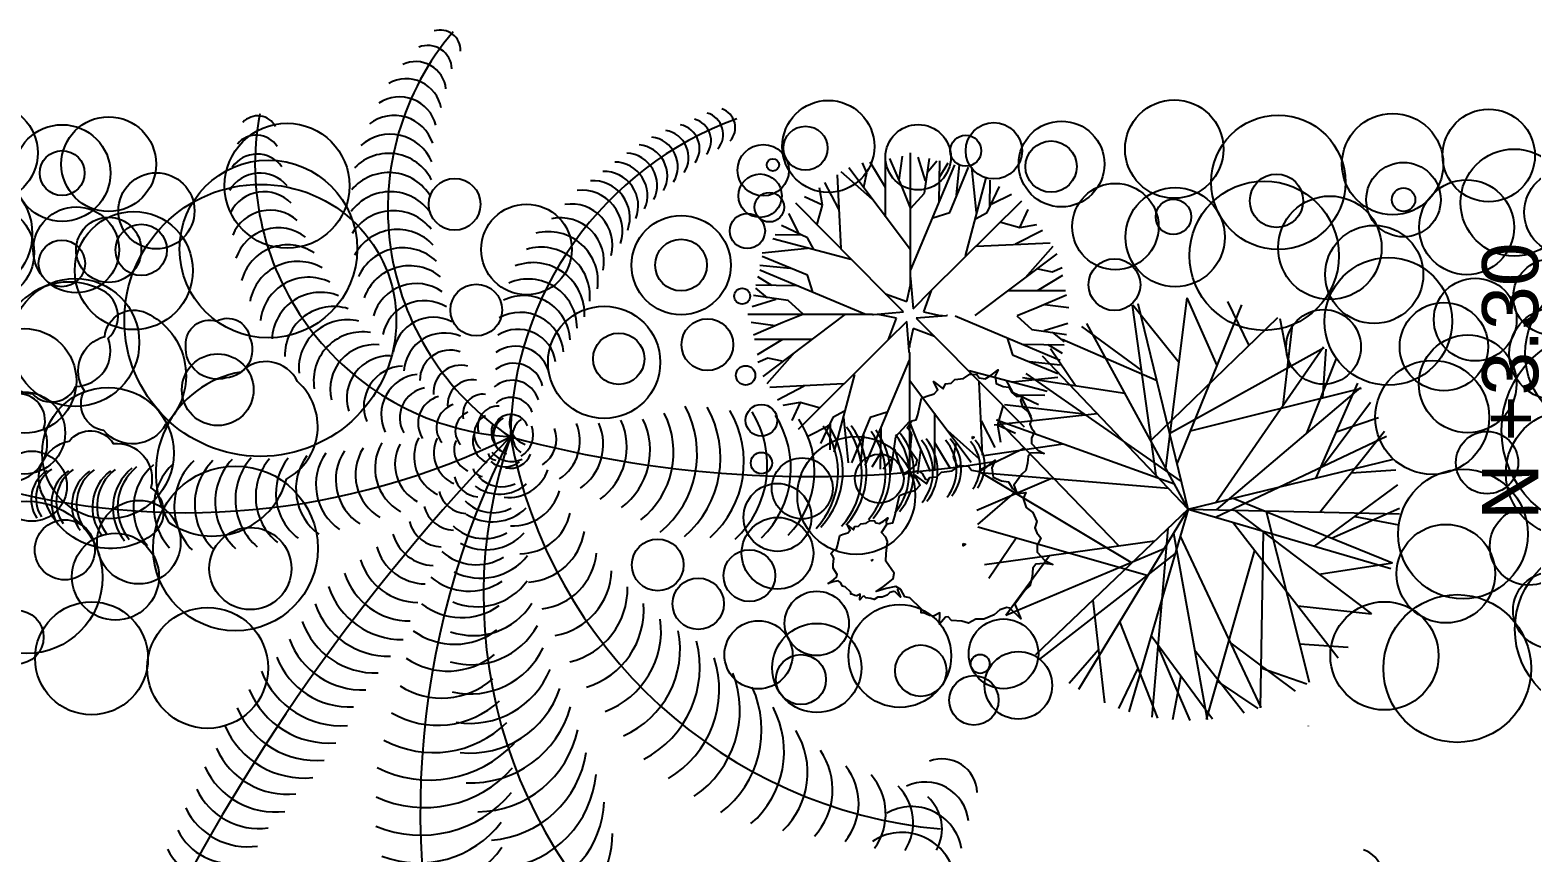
# Model space of a CAD drawing. Header units: inches. Extents: x 0 to 2330, y 0 to 1444.
# Drawn here: x 952.57 to 991.3, y 415.53 to 436.74 of the extents above; entities that cross this region are included whole.
import ezdxf

# ---------------------------------------------------------------- set-up
doc = ezdxf.new("R2010")
doc.units = ezdxf.units.IN
doc.header["$MEASUREMENT"] = 0
doc.layers.add('Plants', color=92, linetype='Continuous')
doc.styles.add('ARCHI', font='arial.ttf')

# ---------------------------------------------------------------- blocks, each defined once
blk = doc.blocks.new('18')
at = {"layer": 'Plants'}
for p, q in [((5969.63, 13083.03), (5968.07, 13086.62)), ((5976.28, 13077.76), (5970.76, 13086.88)), ((5976.28, 13067.23), (5976.28, 13087.84)), ((5982.37, 13077.61), (5977.84, 13088.14)), ((5981.23, 13080.4), (5982.37, 13088.95)), ((5985.27, 13043.75), (5985.27, 13090.16)), ((5990.62, 13080.12), (5987.99, 13088.61)), ((5990.22, 13075.73), (5991.99, 13088.18)), ((5991.18, 13083.09), (5994.62, 13087.33)), ((5995.48, 13072.76), (5995.74, 13087.33)), ((5995.59, 13081.53), (5998.67, 13086.63)), ((5971.61, 13073.46), (5960.43, 13083.43)), ((5985.2, 13055.44), (5963.12, 13084.8)), ((5968.5, 13077.86), (5969.63, 13083.03)), ((5985.36, 13048.28), (6001.15, 13085.92)), ((5999.33, 13068.8), (6006.01, 13085.07)), ((6001.71, 13075.02), (6002.83, 13085.92)), ((6008.9, 13068.8), (6007.23, 13085.07)), ((5959.58, 13069.97), (5954.63, 13079.53)), ((5960.43, 13055.99), (5959.16, 13082.32)), ((6004.9, 13053.37), (6012.34, 13081.25)), ((6013.61, 13070.78), (6013.76, 13080.4)), ((5953.78, 13071.48), (5952.65, 13077.61)), ((5985.2, 13070.52), (5982.37, 13077.61)), ((5985.36, 13070.35), (5990.22, 13075.73)), ((6012.65, 13068.8), (6017.05, 13078.14)), ((6014.32, 13071.91), (6021.36, 13075.45)), ((5976.28, 13039.79), (5944.16, 13072.19)), ((5947.27, 13074.42), (5947.27, 13074.42)), ((5953.78, 13071.48), (5947.27, 13074.42)), ((5992.7, 13040.92), (6025.1, 13073.04)), ((5945.29, 13061.41), (5941.75, 13068.45)), ((5951.8, 13064.7), (5953.78, 13071.48)), ((5993.26, 13066.96), (5999.33, 13068.8)), ((6008.5, 13066.53), (6012.65, 13068.8)), ((6024.39, 13063.42), (6027.33, 13069.93)), ((6027.33, 13069.93), (6027.33, 13069.93)), ((5948.4, 13059.74), (5939.07, 13064.14)), ((6017.61, 13065.4), (6024.39, 13063.42)), ((6024.39, 13063.42), (6030.52, 13064.55)), ((5946.42, 13060.7), (5936.8, 13060.85)), ((6022.87, 13057.62), (6032.44, 13062.57)), ((5963.83, 13051.99), (5935.95, 13059.44)), ((5950.67, 13055.59), (5948.4, 13059.74)), ((6008.9, 13056.77), (6035.23, 13058.04)), ((6026.37, 13045.59), (6036.34, 13056.77)), ((5948.4, 13055.99), (5932.13, 13054.32)), ((5948.4, 13046.42), (5932.13, 13053.11)), ((6008.34, 13032.01), (6037.71, 13054.08)), ((5942.18, 13048.8), (5931.28, 13049.92)), ((6035.94, 13047.57), (6039.53, 13049.13)), ((5935.67, 13042.68), (5930.57, 13045.77)), ((5968.92, 13032.45), (5931.28, 13048.25)), ((5950.24, 13040.35), (5948.4, 13046.42)), ((6030.67, 13040.92), (6039.78, 13046.44)), ((6030.77, 13048.7), (6035.94, 13047.57)), ((5944.44, 13042.58), (5929.87, 13042.83)), ((5934.11, 13038.27), (5929.87, 13041.72)), ((5983.92, 13037.01), (5985.19, 13042.95)), ((5985.29, 13045.21), (5986.17, 13034.41)), ((5941.47, 13037.31), (5929.02, 13039.08)), ((5976.28, 13039.79), (5983.92, 13037.01)), ((5982.79, 13033.26), (5976.28, 13039.79)), ((5986.17, 13034.41), (5992.7, 13040.92)), ((5992.7, 13040.92), (5989.91, 13033.28)), ((6020.14, 13040.92), (6040.75, 13040.92)), ((6030.52, 13034.84), (6041.05, 13039.36)), ((6076.67, 12977.31), (6084.29, 13038.33)), ((6095.01, 13014.06), (6084.32, 13038.33)), ((5937.08, 13037.72), (5928.59, 13035.08)), ((5946.85, 13032.45), (5941.47, 13037.31)), ((6023.43, 13032.01), (6030.52, 13034.84)), ((6033.3, 13035.97), (6041.86, 13034.84)), ((6073.16, 12974.75), (6064.74, 13035.66)), ((6081.38, 13014.99), (6064.77, 13035.67)), ((6084.64, 12962.73), (6066.78, 13036.19)), ((6080.71, 12978.88), (6103.87, 13035.84)), ((6106.44, 13021.3), (6098.78, 13037)), ((5971.68, 13032.37), (5927.04, 13032.37)), ((5961.77, 13032.29), (5932.4, 13010.21)), ((5946.68, 13032.29), (5939.59, 13029.46)), ((5971.99, 13032.38), (5982.79, 13033.26)), ((5980.19, 13031.01), (5974.25, 13032.28)), ((5977.41, 13023.37), (5980.19, 13031.01)), ((5998.12, 13031.91), (5987.32, 13031.03)), ((5987.32, 13031.03), (5993.83, 13024.5)), ((5989.91, 13033.28), (5995.86, 13032.01)), ((6001.19, 13031.84), (6038.83, 13016.05)), ((6023.26, 13031.84), (6028.64, 13026.98)), ((6071.42, 12987.39), (6116.68, 13031.21)), ((6120.86, 13013.66), (6117.52, 13030.81)), ((5936.81, 13028.33), (5928.25, 13029.46)), ((5939.59, 13029.46), (5929.06, 13024.93)), ((5983.94, 13029.88), (5977.41, 13023.37)), ((5984.82, 13019.09), (5983.94, 13029.88)), ((5986.19, 13027.29), (5984.92, 13021.34)), ((5993.83, 13024.5), (5986.19, 13027.29)), ((6028.64, 13026.98), (6041.09, 13025.21)), ((6033.03, 13026.58), (6041.52, 13029.21)), ((6067.96, 13012.37), (6046.56, 13028.04)), ((6084.64, 12962.73), (6048.37, 13029.06)), ((6118.64, 12999.92), (6121.97, 13028.47)), ((5949.97, 13023.37), (5929.36, 13023.37)), ((5939.44, 13023.37), (5930.33, 13017.85)), ((5977.41, 13023.37), (5945.01, 12991.25)), ((5993.83, 13024.5), (6025.95, 12992.1)), ((6019.87, 13023.94), (6021.7, 13017.87)), ((6036, 13026.02), (6040.24, 13022.58)), ((6073.5, 13008.55), (6039.54, 13023.41)), ((6025.67, 13021.72), (6040.24, 13021.46)), ((6034.44, 13021.62), (6039.53, 13018.53)), ((6044.28, 13006.8), (6035.34, 13020.05)), ((6078.25, 12989.97), (6133.31, 13020.58)), ((6094.49, 12965.13), (6133.09, 13020.76)), ((6132.8, 13002.55), (6134.01, 13019.98)), ((5934.17, 13016.72), (5930.58, 13015.17)), ((5943.74, 13018.7), (5933.77, 13007.52)), ((5939.34, 13015.59), (5934.17, 13016.72)), ((5984.75, 13016.01), (5968.95, 12978.37)), ((5984.83, 13018.77), (5984.83, 12974.13)), ((6021.7, 13017.87), (6037.98, 13011.19)), ((6027.93, 13015.49), (6038.83, 13014.38)), ((6084.64, 12962.73), (6032.44, 13017.42)), ((6127.1, 12989.85), (6137.72, 13016.56)), ((6006.28, 13012.3), (6034.16, 13004.86)), ((5965.21, 13010.92), (5957.77, 12983.04)), ((5984.91, 13008.86), (6006.99, 12979.49)), ((6009.68, 13008.3), (6010.95, 12981.97)), ((6019.44, 13008.71), (6021.7, 13004.55)), ((6021.7, 13008.3), (6037.98, 13009.97)), ((6062.02, 13004.11), (6025.37, 13009.67)), ((6082.24, 12972.58), (6026.61, 13011.19)), ((6130.46, 12973.87), (6145.31, 13007.83)), ((5961.21, 13007.52), (5934.88, 13006.25)), ((5947.24, 13006.68), (5937.67, 13001.72)), ((6021.7, 13004.55), (6031.04, 13000.15)), ((6085.52, 12990.69), (6146.62, 13006.01)), ((6094.77, 12962.49), (6146.46, 13006.24)), ((5945.72, 13000.87), (5939.59, 12999.74)), ((5945.72, 13000.87), (5942.78, 12994.36)), ((5952.5, 12998.89), (5945.72, 13000.87)), ((6023.69, 13003.59), (6033.31, 13003.44)), ((6024.82, 13002.88), (6028.36, 12995.85)), ((6132.68, 12977.94), (6149.84, 13000.99)), ((5961.61, 12997.76), (5957.46, 12995.5)), ((5976.85, 12997.34), (5970.78, 12995.5)), ((5993.83, 12997.06), (5993.83, 12976.46)), ((6052.08, 12996.84), (6015.24, 12992.73)), ((6018.31, 12999.59), (6016.33, 12992.81)), ((6047.45, 12996.73), (6018.9, 13000.07)), ((5942.78, 12994.36), (5942.78, 12994.36)), ((5957.46, 12995.5), (5953.06, 12986.16)), ((5956.5, 12993.52), (5956.35, 12983.89)), ((5961.21, 12995.5), (5962.88, 12979.22)), ((5970.78, 12995.5), (5964.09, 12979.22)), ((5984.75, 12993.94), (5979.89, 12988.56)), ((5984.91, 12993.77), (5987.74, 12986.68)), ((6010.53, 12994.33), (6015.48, 12984.76)), ((6079.77, 12971.63), (6016.04, 12994.52)), ((6059.98, 12949.51), (6016.16, 12994.77)), ((6016.33, 12992.81), (6017.46, 12986.68)), ((6016.33, 12992.81), (6022.84, 12989.87)), ((6137.65, 12990.3), (6152.76, 12995.52)), ((5955.79, 12992.38), (5948.75, 12988.85)), ((5968.4, 12989.27), (5967.28, 12978.37)), ((5974.63, 12991.53), (5974.37, 12976.96)), ((5998.5, 12990.83), (6009.68, 12980.86)), ((6022.84, 12989.87), (6022.84, 12989.87)), ((6131.78, 12961.63), (6154.92, 12990.58)), ((5979.89, 12988.56), (5978.12, 12976.11)), ((5987.74, 12986.68), (5992.27, 12976.15)), ((5993.83, 12986.53), (5999.35, 12977.42)), ((6001.61, 12986.43), (6000.48, 12981.27)), ((6039.91, 12985.95), (6011.48, 12981.78)), ((6094.37, 12959.88), (6155.62, 12988.75)), ((5974.52, 12982.76), (5971.44, 12977.67)), ((5979.49, 12984.18), (5982.12, 12975.69)), ((5988.88, 12983.9), (5987.74, 12975.34)), ((6026.07, 12984.54), (6010.37, 12976.87)), ((5978.93, 12981.2), (5975.49, 12976.96)), ((6000.48, 12981.27), (6002.04, 12977.67)), ((6084.64, 12962.73), (6158.1, 12980.59)), ((6077.64, 12970.07), (6010.15, 12975.68)), ((6064.24, 12943.58), (6010.2, 12975.96)), ((6142.98, 12975.64), (6158.92, 12976.77)), ((6035.43, 12973.58), (6009.04, 12962.2)), ((6129.89, 12949.47), (6159.73, 12971.45)), ((6022.42, 12968.64), (6009.24, 12957.17)), ((6100.78, 12966.66), (6157.75, 12943.5)), ((6084.64, 12962.73), (6029.95, 12910.53)), ((6084.64, 12962.73), (6045.32, 12898.16)), ((6084.64, 12962.73), (6063.38, 12890.18)), ((6084.64, 12962.73), (6160.22, 12960.97)), ((6084.64, 12962.73), (6157.19, 12941.47)), ((6135.96, 12952.35), (6160.24, 12963.05)), ((6101.25, 12962.34), (6150.28, 12925.23)), ((6112.6, 12961.85), (6127.92, 12900.75)), ((6144.33, 12960.1), (6160.02, 12957.06)), ((6069.9, 12938.95), (6009.32, 12956.24)), ((6077.3, 12955.73), (6071.68, 12888.25)), ((6100.58, 12958.06), (6138.34, 12909.52)), ((6023.01, 12952.33), (6013.25, 12937.84)), ((6079.36, 12954.07), (6091.4, 12887.43)), ((6081.79, 12953), (6110.66, 12891.75)), ((6111.42, 12954.65), (6110.4, 12891.66)), ((6072.62, 12951.26), (6011.7, 12942.83)), ((6076, 12948.54), (6019.34, 12924.63)), ((6108.41, 12947.99), (6091.13, 12887.41)), ((6035, 12946.05), (6019.32, 12924.66)), ((6079.96, 12946.79), (6031.42, 12909.03)), ((6131.53, 12939.42), (6157.74, 12943.47)), ((6050.53, 12930.17), (6054.64, 12893.34)), ((6123.9, 12928.08), (6150.27, 12925.2)), ((6060.11, 12922.45), (6073.62, 12887.94)), ((6071.37, 12917.48), (6093.35, 12887.63)), ((6099.85, 12914.69), (6122.9, 12897.53)), ((6124.45, 12914.56), (6141.88, 12913.35)), ((6052.51, 12912.35), (6042.03, 12900.28)), ((6073.79, 12913.52), (6085.17, 12887.13)), ((6086.89, 12912.39), (6104.72, 12889.85)), ((6066.65, 12905.75), (6059.65, 12891.38)), ((6082.01, 12903.04), (6078.97, 12887.34)), ((6110.63, 12905.9), (6127.15, 12900.22)), ((6095.04, 12901.11), (6109.53, 12891.35)), ((6127.59, 12885.15), (6127.59, 12885.07))]:
    blk.add_line(p, q, dxfattribs=at)
for points in [[(5659.76, 13023.18, 0.520567), (5670.94, 13003.9, 0.520567), (5686.49, 13006.58, 0.520567), (5698.04, 13023.83, 0.520567), (5696.22, 13040.83, 0.520567)], [(5718.64, 12992.97, -0.520567), (5696.46, 12990.81, -0.520567), (5689.56, 13005, -0.520567), (5696.84, 13024.44, -0.520567), (5711.71, 13032.88, -0.520567)], [(5740.28, 13009.62, -0.520567), (5725.82, 13021.3, -0.520567), (5736.9, 13030.01, -0.520567), (5748.71, 13024.15, -0.520567)], [(5719.75, 12957.97, 0.520567), (5761.89, 12973.46, 0.520567), (5765.87, 13008.32, 0.520567), (5745.58, 13011.75, 0.520567)], [(5663.67, 12972.55, 0.520567), (5675.09, 12991.69, 0.520567), (5665.19, 13003.98, 0.520567), (5644.5, 13005.7, 0.520567), (5630.53, 12995.85, 0.520567)], [(5675.24, 12966.61, -0.520567), (5684.12, 12987.05, -0.520567), (5699.88, 12986.19, -0.520567), (5713.34, 12970.38, -0.520567), (5713.49, 12953.29, -0.520567)]]:
    blk.add_lwpolyline(points, format="xyb", close=True, dxfattribs=at)
for points in [[(5991.9, 12973.17), (5990.7, 12973.36), (5989.57, 12975.47), (5988.12, 12976.4), (5985.34, 12975.82), (5982.45, 12974.92), (5984.56, 12976.35), (5987.33, 12978.54), (5987.65, 12980.18), (5985.29, 12983.62), (5985.39, 12985.77), (5985.7, 12989.25), (5985.25, 12990.5), (5984.02, 12991.84), (5985.67, 12994.3), (5987.22, 12994.6), (5987.88, 12996.5), (5989.18, 13002.37), (5991.06, 13003.17), (5993.73, 13003.9), (5995.06, 13005.41), (5993.48, 13008.31), (5996.95, 13005.75), (5997.82, 13007.59), (5999.83, 13007.79), (6001.15, 13009.07), (6004.27, 13009.46), (6006.48, 13010.98), (6008.93, 13010.84), (6009.83, 13009.7), (6011.95, 13009.3), (6014.16, 13010.59), (6016.6, 13012.52), (6015.61, 13010.35), (6015.96, 13007.63), (6018.42, 13006.57), (6020.42, 13006.31), (6021.55, 13004.44), (6023.23, 13003), (6025.34, 13003.28), (6024.57, 13001.52), (6025.48, 12999.01), (6027.38, 12997.51), (6028.51, 12994.95), (6027.96, 12993.13), (6028.53, 12991.73), (6029.65, 12990.31), (6028.55, 12988.06), (6028.56, 12986.23), (6030.81, 12983.85), (6033.04, 12982.61), (6030.48, 12982.9), (6028.25, 12982.75), (6027.37, 12981.59), (6027.16, 12979.12), (6026.51, 12976.53), (6025.07, 12975.17), (6022.21, 12971.28), (6023.21, 12968.79)], [(5981.03, 12934.38), (5980.6, 12933.81), (5981.66, 12931.18), (5979.7, 12933.09), (5979.15, 12933.23), (5977.9, 12932.82), (5976.93, 12931.91), (5975.06, 12931.15), (5973.6, 12931.15), (5972.28, 12930.4), (5971.09, 12930.76), (5969.29, 12930.91), (5968.66, 12931.57), (5968.17, 12931.47), (5967.13, 12930.22), (5967.19, 12932.28), (5966.01, 12931.64), (5965.32, 12931.81), (5964.27, 12932.28), (5963.85, 12932.24), (5963.85, 12932.96), (5961.82, 12934.96), (5960.91, 12935.11), (5960.21, 12936.42), (5959.3, 12937), (5957.56, 12936.64), (5955.76, 12936.08), (5957.07, 12936.97), (5958.8, 12938.34), (5959.01, 12939.37), (5957.53, 12941.52), (5957.59, 12942.86), (5957.79, 12945.03), (5957.5, 12945.82), (5956.73, 12946.65), (5957.77, 12948.19), (5958.74, 12948.38), (5959.15, 12949.57), (5959.96, 12953.24), (5961.14, 12953.74), (5962.81, 12954.19), (5963.64, 12955.13), (5962.65, 12956.95), (5964.82, 12955.34), (5965.37, 12956.5), (5966.62, 12956.62), (5967.45, 12957.42), (5969.39, 12957.66), (5970.78, 12958.61), (5972.31, 12958.53), (5972.87, 12957.82), (5974.19, 12957.57), (5975.58, 12958.37), (5977.1, 12959.58), (5976.48, 12958.22), (5976.65, 12956.93)]]:
    blk.add_lwpolyline(points, dxfattribs=at)
for points in [[(6007.41, 12988.64), (6008.07, 12988.48), (6007.41, 12987.96)], [(5986.69, 12974.96), (5991.03, 12971.76), (5992.12, 12974.07), (5994.63, 12974.31), (5996.29, 12975.91), (6000.18, 12976.4), (6002.95, 12978.3), (6006.01, 12978.12), (6007.13, 12976.7), (6009.78, 12976.2), (6012.55, 12977.81), (6015.59, 12980.22), (6014.36, 12977.52), (6014.8, 12974.11), (6017.87, 12972.79), (6020.37, 12972.47), (6021.78, 12970.12), (6023.88, 12968.32), (6026.52, 12968.68), (6025.56, 12966.48), (6026.69, 12963.33), (6029.07, 12961.47), (6030.48, 12958.26), (6029.8, 12955.99), (6030.51, 12954.24), (6031.91, 12952.47), (6030.54, 12949.65), (6030.55, 12947.36), (6033.35, 12944.38), (6036.14, 12942.84), (6032.94, 12943.19), (6030.16, 12943.01), (6029.06, 12941.57), (6028.8, 12938.48), (6027.99, 12935.24), (6026.19, 12933.53), (6022.6, 12928.68), (6024.72, 12923.44), (6020.8, 12927.26), (6019.69, 12927.53), (6017.19, 12926.71), (6015.25, 12924.89), (6011.51, 12923.37), (6008.59, 12923.37), (6005.95, 12921.86), (6003.58, 12922.58), (5999.97, 12922.89), (5998.71, 12924.2), (5997.73, 12924.01), (5995.66, 12921.51), (5995.77, 12925.64), (5993.42, 12924.35), (5992.02, 12924.69), (5989.93, 12925.63), (5989.1, 12925.55), (5989.09, 12926.98), (5985.03, 12930.98), (5983.22, 12931.28), (5981.81, 12933.91), (5979.99, 12935.07), (5976.52, 12934.35), (5972.91, 12933.22), (5975.54, 12935.01), (5979, 12937.75), (5979.41, 12939.8), (5976.46, 12944.1), (5976.58, 12946.79), (5976.97, 12951.13), (5976.4, 12952.7), (5974.86, 12954.37), (5976.93, 12957.44), (5978.88, 12957.83), (5979.69, 12960.21), (5981.32, 12967.54), (5983.67, 12968.54), (5987.01, 12969.45), (5988.66, 12971.33)], [(6004.1, 12950.38), (6004.94, 12950.18), (6004.11, 12949.52)], [(5971.35, 12944.66), (5971.77, 12944.55), (5971.36, 12944.23)]]:
    blk.add_lwpolyline(points, close=True, dxfattribs=at)
for centre, radius in [((5655.41, 13090.17), 17.46), ((5955.84, 13092.47), 16.48), ((6079.66, 13091.52), 17.61), ((6192.2, 13089.25), 16.55), ((5698.25, 13086.13), 16.96), ((6116.88, 13079.62), 24.03), ((6157.82, 13086.16), 18.13), ((5681.59, 13082.95), 17.3), ((5762.1, 13078.39), 22.35), ((5947.66, 13091.84), 7.86), ((5987.99, 13088.61), 11.71), ((6015.09, 13090.91), 10.07), ((6039.32, 13086.18), 15.34), ((6005.02, 13090.91), 5.55), ((6035.55, 13085.24), 9.18), ((5681.59, 13082.95), 8.03), ((5932.53, 13083.96), 9.19), ((6201.31, 13072.38), 19.17), ((5755.42, 13055.77), 31.79), ((5935.99, 13085.85), 2.2), ((6161.71, 13073.42), 13.32), ((5649.17, 13061.2), 21.74), ((5715.33, 13069.44), 13.62), ((6220.16, 13068.9), 15.23), ((5822.08, 13071.76), 9.26), ((5931.4, 13074.84), 7.77), ((6058.58, 13063.8), 15.46), ((6111.85, 13053.38), 26.72), ((6116.25, 13073.03), 9.55), ((6184.3, 13063.55), 16.97), ((5752.53, 13030.23), 48.66), ((5934.73, 13070.73), 5.29), ((6079.97, 13060.04), 17.76), ((6161.71, 13073.42), 4.2), ((5654.15, 13054.53), 17.44), ((5847.81, 13055.61), 16.21), ((6079.35, 13067.27), 6.34), ((6135.35, 13056.21), 18.52), ((5686.6, 13055.45), 15.37), ((5707.25, 13048.05), 21.13), ((5926.87, 13062.23), 6.3), ((5698.25, 13055.45), 11.66), ((5709.91, 13055.45), 9.21), ((5903.13, 13050.01), 17.76), ((6151.22, 13046.66), 17.56), ((5681.49, 13050.62), 8.33), ((5903.13, 13050.01), 9.26), ((6058.26, 13043.01), 9.26), ((6156.29, 13029.85), 22.84), ((6214.57, 13038.65), 13.57), ((6187.37, 13030.53), 14.81), ((6232.67, 13018.32), 27.41), ((5686.31, 13022.34), 22.9), ((5829.81, 13033.91), 9.26), ((5924.98, 13038.92), 2.83), ((5875.58, 13015.23), 20.08), ((6133.09, 13020.76), 13.37), ((6176.17, 13020.84), 15.8), ((6216.12, 13018.32), 16.55), ((5912.56, 13021.54), 9.26), ((5668, 13008.59), 18.69), ((6232.67, 12990.9), 35.85), ((5880.8, 13016.5), 9.19), ((6184.68, 13007.53), 17.48), ((5737.27, 13005.42), 12.83), ((6171.98, 12995.52), 20.39), ((5926.24, 13010.57), 3.46), ((5668, 12989.91), 14.68), ((5698.02, 12982.72), 23.54), ((5931.9, 12994.51), 5.66), ((6220.97, 12975.48), 22.65), ((6191.62, 12979.35), 11.15), ((5965.85, 12967.56), 21.1), ((5670.76, 12970.91), 12.55), ((5931.9, 12979.2), 3.82), ((5974.09, 12973.63), 8.75), ((5743.62, 12948.65), 29.47), ((5946.48, 12970.11), 10.91), ((6183.01, 12953.79), 23.22), ((5937.64, 12959.74), 12.14), ((5668.79, 12938.27), 27.26), ((5709.05, 12950.89), 14.94), ((6206.54, 12949.43), 13.94), ((5937.64, 12946.9), 12.84), ((5682.56, 12948.13), 10.76), ((5748.97, 12941.44), 14.7), ((6176.87, 12939.61), 17.63), ((5700.67, 12938.53), 15.56), ((5894.77, 12942.74), 9.26), ((5927.59, 12938.9), 9.26), ((6231.8, 12919.78), 30.21), ((6214.6, 12926.49), 13.66), ((5909.27, 12928.85), 9.19), ((5951.7, 12921.82), 11.52), ((5692.11, 12909.32), 20.21), ((6154.89, 12910.22), 19.37), ((6180.93, 12905.68), 26.43), ((5665.35, 12916.91), 9.6), ((5733.66, 12905.89), 21.63), ((5981.4, 12910.16), 18.38), ((5930.84, 12910.58), 12.18), ((5951.7, 12905.87), 15.95), ((6018.54, 12910.93), 12.47), ((5988.93, 12904.9), 9.19), ((5946.05, 12901.73), 8.95), ((6010.2, 12907.32), 3.38), ((6023.86, 12899.65), 12.09), ((6007.93, 12894.3), 8.84)]:
    blk.add_circle(centre, radius, dxfattribs=at)
for centre, radius, start, end in [((6403.57, 13145.14), 8.7, 2.1115, 111.3723), ((6399.31, 13137.18), 10.88, 6.1531, 115.4139), ((6395.9, 13129.22), 12.69, 10.1948, 119.4556), ((6393.51, 13122.02), 13.42, 14.2365, 123.4973), ((5895.84, 13070.09), 97.67, 139.5669, 236.5663), ((5816.95, 13126.86), 7.25, 358.0698, 107.3306), ((5812.42, 13119.9), 8.7, 2.1115, 111.3723), ((6506.6, 13124.44), 7.09, 317.6963, 71.0431), ((5808.16, 13111.94), 10.88, 6.1531, 115.4139), ((5804.75, 13103.98), 12.69, 10.1948, 119.4556), ((5802.36, 13096.78), 13.42, 14.2365, 123.4973), ((5915.45, 13099.2), 7.09, 317.6963, 71.0431), ((5751.6, 13096.16), 7.25, 27.8369, 137.0977), ((5848.28, 13086.05), 97.67, 169.334, 266.3334), ((5800.45, 13089.07), 14.51, 18.2781, 127.5389), ((5964.91, 12986.79), 122.9, 109.8929, 179.1654), ((5906, 13094.56), 7.88, 322.2418, 75.5886), ((5910.2, 13096.76), 8.01, 319.969, 73.3158), ((5895.97, 13088.52), 9.85, 326.7872, 80.134), ((5901.08, 13091.75), 8.67, 324.5145, 77.8613), ((5751.12, 13087.87), 8.7, 31.8786, 141.1394), ((5799.1, 13080.87), 15.96, 22.3198, 131.5806), ((5891.31, 13085.24), 10.67, 329.06, 82.4067), ((5887.13, 13082), 11.08, 331.3327, 84.6795), ((5751.38, 13078.85), 10.88, 35.9202, 145.181), ((5798.47, 13072.94), 17.05, 26.3615, 135.6223), ((5879.21, 13075), 11.9, 335.8781, 89.2249), ((5883.1, 13078.59), 11.49, 333.6054, 86.9522), ((5752.37, 13070.24), 12.69, 39.9619, 149.2227), ((5798.5, 13065.71), 17.41, 30.4031, 139.6639), ((5875.48, 13071.25), 12.31, 338.1509, 91.4977), ((5871.56, 13066.98), 13.23, 340.4236, 93.7704), ((5753.87, 13062.81), 13.42, 44.0036, 153.2644), ((5799.05, 13058.86), 17.41, 34.4448, 143.7056), ((5867.46, 13062.12), 14.71, 342.6963, 96.0431), ((5863.83, 13057.17), 14.71, 345.5535, 98.9003), ((5756.04, 13055.17), 14.51, 48.0452, 157.306), ((5800.08, 13052.07), 17.41, 38.4865, 147.7473), ((5859.9, 13051.31), 15.63, 348.4106, 101.7574), ((5758.94, 13047.38), 15.96, 52.0869, 161.3477), ((5801.59, 13045.36), 17.41, 42.5281, 151.7889), ((5855.65, 13044.24), 17.73, 351.2677, 104.6145), ((5762.33, 13040.19), 17.05, 56.1286, 165.3894), ((5803.57, 13038.78), 17.41, 46.5698, 155.8306), ((5853.05, 13038.95), 17.47, 354.1249, 107.4717), ((5765.95, 13033.92), 17.41, 60.1702, 169.431), ((5806, 13032.35), 17.41, 50.6115, 159.8723), ((5850.16, 13032.5), 18.39, 356.982, 110.3288), ((5769.83, 13028.25), 17.41, 64.2119, 173.4727), ((5989.11, 13045.52), 3.84, 180, 184.6649), ((5808.33, 13027.46), 15.96, 54.6531, 163.9139), ((5848.41, 13027.55), 17.47, 359.8392, 113.186), ((5981.43, 13043.75), 3.84, 347.9659, 0), ((5774.1, 13022.86), 17.41, 68.2536, 177.5144), ((5846.87, 13022.55), 16.55, 2.6963, 116.0431), ((5778.73, 13017.79), 17.41, 72.2952, 181.556), ((5811.23, 13022.04), 15.23, 58.6948, 167.9556), ((5783.72, 13013.06), 17.41, 76.3369, 185.5977), ((5814.46, 13016.82), 14.51, 62.7365, 171.9973), ((5845.54, 13017.48), 15.63, 5.5535, 118.9003), ((5971.68, 13036.21), 3.84, 270, 274.6649), ((5973.45, 13028.53), 3.84, 77.9659, 90), ((5996.66, 13035.77), 3.84, 257.9659, 270), ((5998.43, 13028.09), 3.84, 90, 94.6649), ((5844.72, 13013.39), 13.66, 8.4106, 121.7574), ((5789.02, 13008.69), 17.41, 80.3786, 189.6394), ((5818.41, 13011.22), 14.51, 66.7781, 176.0389), ((5793.48, 13005.6), 15.96, 84.4202, 193.681), ((5820.49, 13008.74), 10.88, 70.8198, 180.0806), ((5843.86, 13008.67), 12.31, 11.2677, 124.6145), ((5980.99, 13018.77), 3.84, 0, 4.6649), ((5988.67, 13020.54), 3.84, 167.9659, 180), ((5798.68, 13002.34), 15.23, 88.4619, 197.7227), ((5804.07, 12999.41), 14.51, 92.5036, 201.7644), ((5824.27, 13004.38), 9.79, 74.8615, 184.1223), ((5843.23, 13004.22), 10.67, 14.1249, 127.4717), ((5810.29, 12996.51), 14.51, 96.5452, 205.806), ((5828.28, 13000.25), 8.7, 78.9031, 188.1639), ((5842.63, 12998.95), 9.85, 16.982, 130.3288), ((5813.32, 12995.39), 10.88, 100.5869, 209.8477), ((5818.76, 12993.48), 9.79, 104.6286, 213.8894), ((5832.25, 12996.58), 7.25, 82.9448, 192.2056), ((5842.34, 12994.73), 7.95, 19.8392, 133.186), ((5824.3, 12991.88), 8.7, 108.6702, 217.931), ((5829.57, 12990.67), 7.25, 112.7119, 221.9727), ((5837.59, 12992.28), 7.25, 86.9865, 196.2473), ((5842.15, 12989.99), 6.57, 22.6963, 136.0431), ((5869.73, 12983.04), 30.73, 308.2446, 26.984), ((5872.66, 12982.39), 36.21, 309.4351, 28.1744), ((5880.2, 12981.01), 37.04, 310.6256, 29.3649), ((5889.4, 12979.57), 36.21, 311.816, 30.5554), ((5897.81, 12978.42), 36.21, 313.0065, 31.7459), ((5836.34, 12989.59), 7.25, 116.7536, 226.0144), ((5843.36, 12990.17), 8.14, 159.4783, 250.1753), ((5843.97, 12989.3), 8.14, 129.7112, 220.4082), ((5843.17, 12988.99), 7.25, 120.7952, 230.056), ((5849.88, 12993.57), 8.14, 161.0937, 251.7906), ((5850.02, 12988.87), 7.25, 124.8369, 234.0977), ((5850.56, 12987.17), 16.39, 303.4827, 22.2221), ((5856.27, 12985.86), 19.02, 304.6732, 23.4125), ((5860.63, 12984.93), 23.05, 305.8637, 24.603), ((5866.36, 12983.73), 25.68, 307.0541, 25.7935), ((5907.71, 12977.32), 34.74, 314.197, 32.9363), ((5918.03, 12976.43), 32.86, 315.3875, 34.1268), ((5932.12, 12976.17), 28.92, 316.5779, 35.3173), ((5836.74, 12986.95), 8.14, 157.8629, 248.5599), ((5841.26, 12989.31), 8.94, 301.1017, 19.8411), ((5847.76, 12987.67), 10.73, 302.2922, 21.0316), ((5930.44, 12975.71), 28.92, 316.5779, 35.3173), ((5939.89, 12975.39), 27.95, 317.7684, 36.5078), ((5941.56, 12975.85), 27.95, 317.7684, 36.5078), ((5951.42, 12975.29), 24.9, 318.9589, 37.6983), ((5953.09, 12975.75), 24.9, 318.9589, 37.6983), ((5962.75, 12975.49), 22.05, 320.1494, 38.8887), ((5964.43, 12975.95), 22.05, 320.1494, 38.8887), ((5725.89, 13223.35), 261.93, 254.1567, 296.3219), ((6349.61, 12494.92), 708.05, 135.79693, 154.18022), ((5811.48, 12977.38), 17.91, 149.786, 240.483), ((5815.77, 12978.74), 15.06, 151.4014, 242.0983), ((5822.63, 12981.38), 15.06, 153.0167, 243.7137), ((6106.51, 12854.02), 296.74, 153.0343, 199.3216), ((5826.87, 12982.91), 12.21, 154.6321, 245.3291), ((5830.03, 12983.92), 8.14, 156.2475, 246.9445), ((6005.01, 12931.74), 172.61, 160.7737, 234.979), ((5948.98, 13383.7), 409.34, 254.8546, 279.4139), ((6011.73, 13020.15), 172.61, 190.5408, 264.7461), ((5975.72, 12976.04), 17.56, 321.3398, 40.0792), ((5977.4, 12976.5), 17.56, 321.3398, 40.0792), ((5985.65, 12976.78), 16.1, 322.5303, 41.2697), ((5987.32, 12977.24), 16.1, 322.5303, 41.2697), ((5996.77, 12977.85), 13.41, 323.7208, 42.4602), ((5998.44, 12978.31), 13.41, 323.7208, 42.4602), ((5785.22, 12969.85), 19.95, 143.3244, 234.0214), ((5791.95, 12971.5), 19.54, 144.9398, 235.6368), ((5798.25, 12973.2), 18.73, 146.5552, 237.2522), ((5804.51, 12975.06), 17.91, 148.1706, 238.8676), ((5837.1, 12983.23), 3.08, 192.2358, 264.5911), ((5842.45, 12989.04), 9.28, 220.3343, 293.8495), ((5841.7, 12985.51), 8.21, 260.1227, 337.5176), ((5719.73, 12963.51), 18.32, 128.786, 219.483), ((5727.43, 12963.02), 20.35, 130.4014, 221.0983), ((5735.58, 12963.23), 21.17, 132.0167, 222.7137), ((5744.12, 12963.73), 22.39, 133.6321, 224.3291), ((5751.43, 12964.35), 22.39, 135.2475, 225.9445), ((5758.73, 12965.17), 22.39, 136.8629, 227.5599), ((5765.99, 12966.2), 22.39, 138.4783, 229.1753), ((5772.03, 12967.17), 21.17, 140.0937, 230.7906), ((5778.44, 12968.38), 20.35, 141.7091, 232.406), ((5840.22, 12986.08), 8.21, 230.3556, 307.7505), ((5682.73, 12966.16), 12.21, 122.3244, 213.0214), ((5684.41, 12966.62), 12.21, 122.3244, 213.0214), ((5691.62, 12964.94), 13.84, 123.9398, 214.6368), ((5693.3, 12965.4), 13.84, 123.9398, 214.6368), ((5700.14, 12964.03), 15.06, 125.5552, 216.2522), ((5701.82, 12964.49), 15.06, 125.5552, 216.2522), ((5708.68, 12963.39), 16.28, 127.1706, 217.8676), ((5710.36, 12963.85), 16.28, 127.1706, 217.8676), ((5718.05, 12963.05), 18.32, 128.786, 219.483), ((5831.02, 12976.36), 9.25, 193.4772, 265.8325), ((5832.29, 12978.08), 3.7, 192.8565, 265.2118), ((5838.87, 12981.81), 11.13, 222.251, 295.7662), ((5841.5, 12981.66), 14.78, 263.4864, 340.8813), ((5838.14, 12982.84), 14.78, 233.7193, 311.1142), ((5826.7, 12971.59), 10.49, 194.0979, 266.4532), ((5842.98, 12973.95), 17.24, 266.85, 344.2449), ((5822.21, 12966.57), 11.41, 194.7186, 267.0738), ((5835.85, 12975.34), 13.91, 224.1676, 297.6829), ((5835.59, 12975.41), 17.24, 237.0829, 314.4778), ((5845.38, 12965.21), 18.47, 270.2136, 347.6086), ((5817.77, 12961.5), 12.34, 195.3393, 267.6945), ((5832.79, 12968.38), 16.23, 226.0843, 299.5995), ((5814.84, 12957.97), 15.42, 195.96, 268.3152), ((5833.33, 12966.63), 18.47, 240.4465, 317.8415), ((5847.22, 12958.13), 21.55, 273.5773, 350.9722), ((5811.92, 12954.44), 18.5, 196.5807, 268.9359), ((5809.02, 12950.9), 21.59, 197.2014, 269.5566), ((5829.89, 12961.35), 18.55, 228.001, 301.5162), ((5831.42, 12959.57), 21.55, 243.8102, 321.2051), ((5850.78, 12949.09), 22.17, 276.9409, 354.3358), ((5853.67, 12941.67), 24.63, 280.3045, 357.6995), ((5806.13, 12947.35), 24.67, 197.822, 270.1773), ((5827.3, 12954.69), 21.34, 229.9176, 303.4329), ((5830.02, 12949.95), 22.17, 247.1738, 324.5687), ((5803.25, 12943.79), 27.76, 198.4427, 270.798), ((5856.87, 12934.34), 27.09, 283.6682, 1.0631), ((5824.59, 12947.08), 23.19, 231.8343, 305.3495), ((5828.84, 12942.08), 24.63, 250.5374, 327.9324), ((5860.84, 12926.68), 28.94, 287.0318, 4.4267), ((5798.42, 12937.84), 27.76, 199.0634, 271.4187), ((5793.66, 12931.85), 27.76, 199.6841, 272.0394), ((5865.18, 12919.19), 30.79, 290.3954, 7.7904), ((5822.07, 12939.4), 25.05, 233.751, 307.2662), ((5827.99, 12934.13), 27.09, 253.9011, 331.296), ((5868.9, 12912.62), 33.87, 293.7591, 11.154), ((5788.96, 12925.8), 27.76, 200.3048, 272.6601), ((5872.9, 12906.14), 36.95, 297.1227, 14.5176), ((5819.66, 12931.2), 26.44, 235.6676, 309.1829), ((5827.63, 12925.51), 28.94, 257.2647, 334.6596), ((5784.32, 12919.7), 27.76, 200.9255, 273.2807), ((5879.83, 12898.19), 36.95, 300.4864, 17.8813), ((5781.61, 12916.01), 30.84, 201.5462, 273.9014), ((5827.68, 12916.85), 30.79, 260.6284, 338.0233), ((5887.21, 12890.66), 36.95, 303.85, 21.2449), ((5817.48, 12922.94), 27.83, 237.5843, 311.0995), ((5895.02, 12883.58), 36.95, 307.2136, 24.6086), ((5777.09, 12909.83), 30.84, 202.1669, 274.5221), ((5827.65, 12909.3), 33.87, 263.992, 341.3869), ((5772.63, 12903.61), 30.84, 202.7876, 275.1428), ((5815.98, 12917.83), 32.47, 239.501, 313.0162), ((5827.9, 12901.69), 36.95, 267.3556, 344.7505), ((5906.12, 12875.9), 33.87, 310.5773, 27.9722), ((5768.23, 12897.33), 30.84, 203.4082, 275.7635), ((5814.5, 12912.68), 37.11, 241.4176, 314.9329), ((5829.97, 12891.35), 36.95, 270.7193, 348.1142), ((5919.6, 12868.48), 28.82, 313.9409, 31.3358), ((5762.15, 12888.47), 27.76, 204.0289, 276.3842), ((5813.04, 12907.51), 41.74, 243.3343, 316.8495), ((5932.73, 12862.35), 24.63, 317.3045, 34.6995), ((5832.64, 12881.15), 36.95, 274.0829, 351.4778), ((5757.92, 12882.09), 27.76, 204.6496, 277.0049), ((5811.42, 12897.67), 41.74, 245.251, 318.7662), ((5945.15, 12857.44), 21.55, 320.6682, 38.0631), ((5835.9, 12871.13), 36.95, 277.4465, 354.8415), ((5955.43, 12853.74), 20.94, 324.0318, 41.4267), ((5752.07, 12873.08), 24.67, 205.2703, 277.6256), ((5810.12, 12887.77), 41.74, 247.1676, 320.6829), ((5967.74, 12850.57), 18.47, 327.3954, 44.7904), ((5841.73, 12858.95), 33.87, 280.8102, 358.2051), ((5981.13, 12848.25), 15.39, 330.7591, 48.154), ((5748, 12866.58), 24.67, 205.891, 278.2463), ((5809.29, 12873.2), 37.11, 249.0843, 322.5995), ((5742.37, 12857.44), 21.59, 206.5117, 278.867), ((5849.74, 12845.81), 28.82, 284.1738, 1.5687), ((5738.48, 12850.84), 21.59, 207.1324, 279.4876), ((5808.81, 12863.25), 37.11, 251.001, 324.5162)]:
    blk.add_arc(centre, radius, start, end, dxfattribs=at)
at = {"layer": 'Plants', "insert": (6189.81, 12958.82), "char_height": 20.132, "width": 188.9228, "attachment_point": 1, "rotation": 90, "style": 'ARCHI'}
blk.add_mtext('N +3.30', dxfattribs=at)

msp = doc.modelspace()

# ---------------------------------------------------------------- block references
for p, xscale, yscale, zscale in [((544.04504, -509.55682), 0.07204900772887864, 0.07204900772887864, 0.07204900772887864), ((315.78364, -938.42173), 0.1031163595918287, 0.1031163595918287, 0.1031163595918287)]:
    msp.add_blockref('18', p, dxfattribs=dict(xscale=xscale, yscale=yscale, zscale=zscale))

doc.saveas('drawing.dxf')
